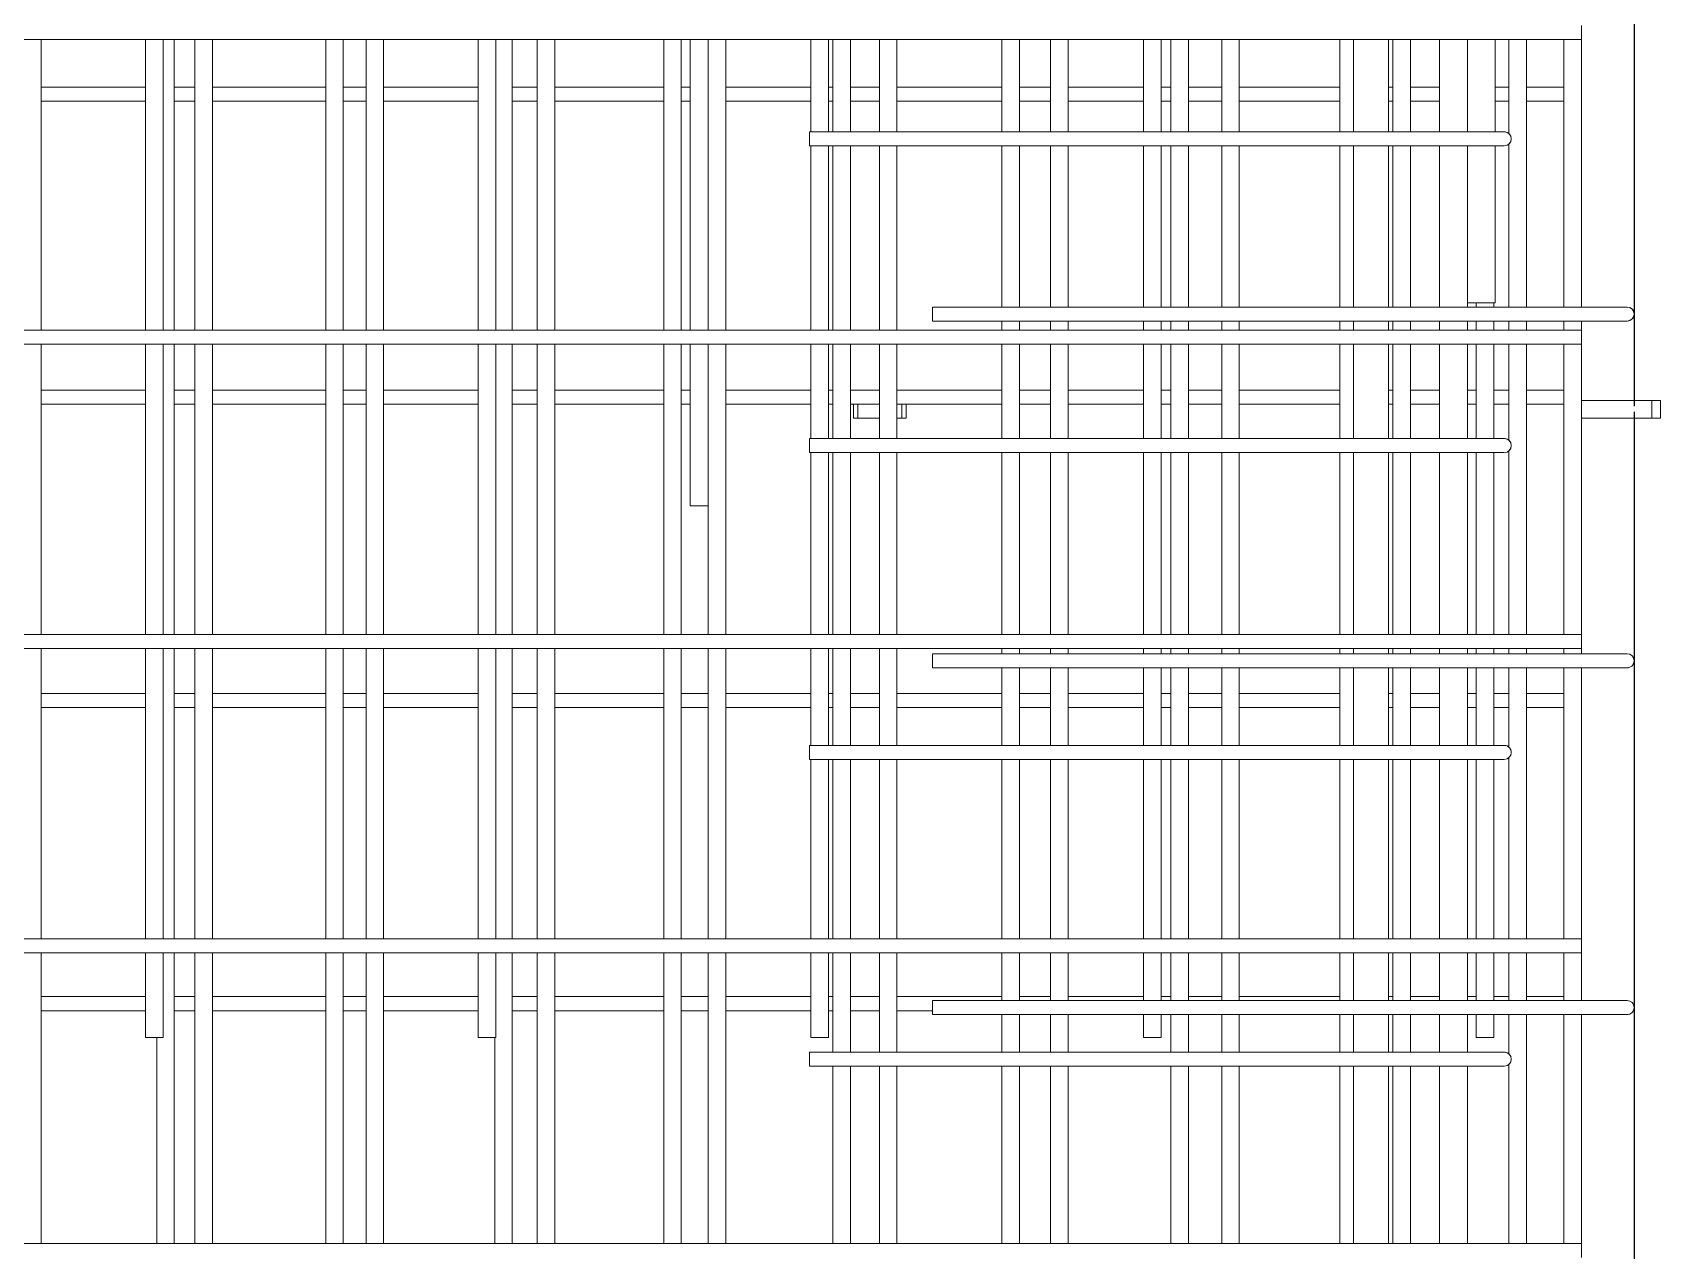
# Model space of a CAD drawing. Header units: millimetres. Extents: x 6720 to 22888, y -3063 to 10060.
# Drawn here: x 11406 to 12334, y 6276 to 6970 of the extents above; entities that cross this region are included whole.
import ezdxf

# ---------------------------------------------------------------- set-up
doc = ezdxf.new("R2010")
doc.units = ezdxf.units.MM
doc.linetypes.add('Dash', pattern=[6.36, 3.18, -3.18])
for name, color, linetype, lineweight in [('A-GENM', 13, 'Continuous', 18), ('A-WALL', 113, 'Continuous', 25), ('A-WALL-HDLN', 110, 'Dash', 25), ('S-RBAR', 171, 'Continuous', 18)]:
    doc.layers.add(name, color=color, linetype=linetype, lineweight=lineweight)

# ---------------------------------------------------------------- blocks, each defined once
blk = doc.blocks.new('RR spread anchor face based - RR-SA-2_5-200-1726821-Elevation Front 1')
at = {"layer": 'A-GENM'}
for p, q in [((11873.57, 6750), (11873.57, 6757.87)), ((11876.07, 6757.87), (11876.07, 6750)), ((11901.07, 6757.87), (11901.07, 6750)), ((11903.57, 6757.87), (11903.57, 6750)), ((11876.07, 6750), (11873.57, 6750)), ((11888.39, 6750), (11876.07, 6750)), ((11901.07, 6750), (11898.39, 6750)), ((11903.57, 6750), (11901.07, 6750))]:
    blk.add_line(p, q, dxfattribs=at)
blk = doc.blocks.new('RR spread anchor face based - RR-SA-3_0-200-1726827-Elevation Front 1')
at = {"layer": 'A-GENM'}
for p, q in [((12288.57, 6760), (12328.57, 6760)), ((12328.57, 6760), (12333.57, 6760)), ((12328.57, 6750), (12328.57, 6760)), ((12333.57, 6760), (12333.57, 6750)), ((12328.57, 6750), (12288.57, 6750)), ((12333.57, 6750), (12328.57, 6750))]:
    blk.add_line(p, q, dxfattribs=at)

msp = doc.modelspace()

# ---------------------------------------------------------------- linework, layer by layer
at = {"layer": 'A-WALL'}
for p, q in [((12318.57, 7059.95), (12318.57, 6760)), ((12318.57, 6750), (12318.57, 4105))]:
    msp.add_line(p, q, dxfattribs=at)
at = {"layer": 'A-WALL-HDLN'}
msp.add_line((12318.57, 6759.95), (12318.57, 6750.05), dxfattribs=at)
at = {"layer": 'S-RBAR'}
for p, q in [((12288.57, 6965.78), (12288.57, 6973.78)), ((10132.57, 6965.78), (12288.57, 6965.78)), ((11410.66, 6800.22), (11410.66, 6965.78)), ((11470.02, 6800.22), (11470.02, 6965.78)), ((11480.02, 6800.22), (11480.02, 6965.78)), ((11486.45, 6800.22), (11486.45, 6965.78)), ((11498.2, 6800.22), (11498.2, 6965.78)), ((11508.2, 6800.22), (11508.2, 6965.78)), ((11572.79, 6800.22), (11572.79, 6965.78)), ((11582.79, 6800.22), (11582.79, 6965.78)), ((11595.75, 6800.22), (11595.75, 6965.78)), ((11605.75, 6800.22), (11605.75, 6965.78)), ((11659.66, 6800.22), (11659.66, 6965.78)), ((11669.66, 6800.22), (11669.66, 6965.78)), ((11679.13, 6800.22), (11679.13, 6965.78)), ((11693.29, 6800.22), (11693.29, 6965.78)), ((11703.29, 6800.22), (11703.29, 6965.78)), ((11765.46, 6800.22), (11765.46, 6965.78)), ((11775.46, 6800.22), (11775.46, 6965.78)), ((11780.57, 6800.22), (11780.57, 6965.78)), ((11790.84, 6800.22), (11790.84, 6965.78)), ((11800.84, 6800.22), (11800.84, 6965.78)), ((11849.29, 6913.21), (11849.29, 6965.78)), ((11859.29, 6913.21), (11859.29, 6965.78)), ((11861.8, 6913.21), (11861.8, 6965.78)), ((11871.8, 6913.21), (11871.8, 6965.78)), ((11888.39, 6913.21), (11888.39, 6965.78)), ((11898.39, 6913.21), (11898.39, 6965.78)), ((11958.13, 6913.21), (11958.13, 6965.78)), ((11968.13, 6913.21), (11968.13, 6965.78)), ((11985.93, 6913.21), (11985.93, 6965.78)), ((11995.93, 6913.21), (11995.93, 6965.78)), ((12038.93, 6913.21), (12038.93, 6965.78)), ((12048.93, 6913.21), (12048.93, 6965.78)), ((12054.47, 6913.21), (12054.47, 6965.78)), ((12064.47, 6913.21), (12064.47, 6965.78)), ((12083.48, 6913.21), (12083.48, 6965.78)), ((12093.48, 6913.21), (12093.48, 6965.78)), ((12150.81, 6913.21), (12150.81, 6965.78)), ((12158.57, 6913.21), (12158.57, 6965.78)), ((12178.57, 6913.21), (12178.57, 6965.78)), ((12181.02, 6913.21), (12181.02, 6965.78)), ((12191.02, 6913.21), (12191.02, 6965.78)), ((12207.57, 6913.21), (12207.57, 6965.78)), ((12223.57, 6913.21), (12223.57, 6965.78)), ((12239.43, 6965.78), (12239.43, 6913.21)), ((12247.14, 6911.92), (12247.14, 6965.78)), ((12257.14, 6813.33), (12257.14, 6965.78)), ((12278.57, 6813.33), (12278.57, 6965.78)), ((12288.57, 6813.33), (12288.57, 6965.78)), ((11410.66, 6938.69), (11470.02, 6938.69)), ((11486.45, 6938.69), (11498.2, 6938.69)), ((11508.2, 6938.69), (11572.79, 6938.69)), ((11582.79, 6938.69), (11595.75, 6938.69)), ((11605.75, 6938.69), (11659.66, 6938.69)), ((11679.13, 6938.69), (11693.29, 6938.69)), ((11703.29, 6938.69), (11765.46, 6938.69)), ((11775.46, 6938.69), (11780.57, 6938.69)), ((11800.84, 6938.69), (11849.29, 6938.69)), ((11859.29, 6938.69), (11861.8, 6938.69)), ((11871.8, 6938.69), (11888.39, 6938.69)), ((11898.39, 6938.69), (11958.13, 6938.69)), ((11968.13, 6938.69), (11985.93, 6938.69)), ((11995.93, 6938.69), (12038.93, 6938.69)), ((12048.93, 6938.69), (12054.47, 6938.69)), ((12064.47, 6938.69), (12083.48, 6938.69)), ((12093.48, 6938.69), (12150.81, 6938.69)), ((12178.57, 6938.69), (12181.02, 6938.69)), ((12191.02, 6938.69), (12207.57, 6938.69)), ((12239.43, 6938.69), (12247.14, 6938.69)), ((12257.14, 6938.69), (12278.57, 6938.69)), ((11410.66, 6930.69), (11470.02, 6930.69)), ((11486.45, 6930.69), (11498.2, 6930.69)), ((11508.2, 6930.69), (11572.79, 6930.69)), ((11582.79, 6930.69), (11595.75, 6930.69)), ((11605.75, 6930.69), (11659.66, 6930.69)), ((11679.13, 6930.69), (11693.29, 6930.69)), ((11703.29, 6930.69), (11765.46, 6930.69)), ((11775.46, 6930.69), (11780.57, 6930.69)), ((11800.84, 6930.69), (11849.29, 6930.69)), ((11859.29, 6930.69), (11861.8, 6930.69)), ((11871.8, 6930.69), (11888.39, 6930.69)), ((11898.39, 6930.69), (11958.13, 6930.69)), ((11968.13, 6930.69), (11985.93, 6930.69)), ((11995.93, 6930.69), (12038.93, 6930.69)), ((12048.93, 6930.69), (12054.47, 6930.69)), ((12064.47, 6930.69), (12083.48, 6930.69)), ((12093.48, 6930.69), (12150.81, 6930.69)), ((12178.57, 6930.69), (12181.02, 6930.69)), ((12191.02, 6930.69), (12207.57, 6930.69)), ((12239.43, 6930.69), (12247.14, 6930.69)), ((12257.14, 6930.69), (12278.57, 6930.69)), ((12208.57, 6913.21), (11848.57, 6913.21)), ((11848.57, 6913.21), (11848.57, 6905.21)), ((12208.57, 6913.21), (12244.57, 6913.21)), ((12208.57, 6905.21), (11848.57, 6905.21)), ((11849.29, 6800.22), (11849.29, 6905.21)), ((11859.29, 6800.22), (11859.29, 6905.21)), ((11861.8, 6800.22), (11861.8, 6905.21)), ((11871.8, 6800.22), (11871.8, 6905.21)), ((11888.39, 6800.22), (11888.39, 6905.21)), ((11898.39, 6800.22), (11898.39, 6905.21)), ((11958.13, 6813.33), (11958.13, 6905.21)), ((11968.13, 6813.33), (11968.13, 6905.21)), ((11985.93, 6813.33), (11985.93, 6905.21)), ((11995.93, 6813.33), (11995.93, 6905.21)), ((12038.93, 6813.33), (12038.93, 6905.21)), ((12048.93, 6813.33), (12048.93, 6905.21)), ((12054.47, 6813.33), (12054.47, 6905.21)), ((12064.47, 6813.33), (12064.47, 6905.21)), ((12083.48, 6813.33), (12083.48, 6905.21)), ((12093.48, 6813.33), (12093.48, 6905.21)), ((12150.81, 6813.33), (12150.81, 6905.21)), ((12158.57, 6813.33), (12158.57, 6905.21)), ((12178.57, 6813.33), (12178.57, 6905.21)), ((12181.02, 6813.33), (12181.02, 6905.21)), ((12191.02, 6813.33), (12191.02, 6905.21)), ((12207.57, 6813.33), (12207.57, 6905.21)), ((12208.57, 6905.21), (12244.57, 6905.21)), ((12223.57, 6813.33), (12223.57, 6905.21)), ((12239.43, 6905.21), (12239.43, 6815.63)), ((12247.14, 6813.33), (12247.14, 6906.5)), ((11918.57, 6813.33), (12294.57, 6813.33)), ((11918.57, 6805.33), (11918.57, 6813.33)), ((12223.57, 6815.63), (12239.43, 6815.63)), ((12228.57, 6813.33), (12228.57, 6815.63)), ((12238.57, 6813.33), (12238.57, 6815.63)), ((12314.57, 6813.33), (12294.57, 6813.33)), ((11918.57, 6805.33), (12294.57, 6805.33)), ((11958.13, 6800.22), (11958.13, 6805.33)), ((11968.13, 6800.22), (11968.13, 6805.33)), ((11985.93, 6800.22), (11985.93, 6805.33)), ((11995.93, 6800.22), (11995.93, 6805.33)), ((12038.93, 6800.22), (12038.93, 6805.33)), ((12048.93, 6800.22), (12048.93, 6805.33)), ((12054.47, 6800.22), (12054.47, 6805.33)), ((12064.47, 6800.22), (12064.47, 6805.33)), ((12083.48, 6800.22), (12083.48, 6805.33)), ((12093.48, 6800.22), (12093.48, 6805.33)), ((12150.81, 6800.22), (12150.81, 6805.33)), ((12158.57, 6800.22), (12158.57, 6805.33)), ((12178.57, 6800.22), (12178.57, 6805.33)), ((12181.02, 6800.22), (12181.02, 6805.33)), ((12191.02, 6800.22), (12191.02, 6805.33)), ((12207.57, 6800.22), (12207.57, 6805.33)), ((12223.57, 6800.22), (12223.57, 6805.33)), ((12228.57, 6800.22), (12228.57, 6805.33)), ((12238.57, 6800.22), (12238.57, 6805.33)), ((12247.14, 6800.22), (12247.14, 6805.33)), ((12257.14, 6800.22), (12257.14, 6805.33)), ((12278.57, 6800.22), (12278.57, 6805.33)), ((12288.57, 6800.22), (12288.57, 6805.33)), ((12314.57, 6805.33), (12294.57, 6805.33)), ((10132.57, 6800.22), (12288.57, 6800.22)), ((12288.57, 6792.22), (12288.57, 6800.22)), ((10132.57, 6792.22), (12288.57, 6792.22)), ((11410.66, 6626.66), (11410.66, 6792.22)), ((11470.02, 6626.66), (11470.02, 6792.22)), ((11480.02, 6626.66), (11480.02, 6792.22)), ((11486.45, 6626.66), (11486.45, 6792.22)), ((11498.2, 6626.66), (11498.2, 6792.22)), ((11508.2, 6626.66), (11508.2, 6792.22)), ((11572.79, 6626.66), (11572.79, 6792.22)), ((11582.79, 6626.66), (11582.79, 6792.22)), ((11595.75, 6626.66), (11595.75, 6792.22)), ((11605.75, 6626.66), (11605.75, 6792.22)), ((11659.66, 6626.66), (11659.66, 6792.22)), ((11669.66, 6626.66), (11669.66, 6792.22)), ((11679.13, 6626.66), (11679.13, 6792.22)), ((11693.29, 6626.66), (11693.29, 6792.22)), ((11703.29, 6626.66), (11703.29, 6792.22)), ((11765.46, 6626.66), (11765.46, 6792.22)), ((11775.46, 6626.66), (11775.46, 6792.22)), ((11780.57, 6700), (11780.57, 6792.22)), ((11790.84, 6626.66), (11790.84, 6792.22)), ((11800.84, 6626.66), (11800.84, 6792.22)), ((11849.29, 6738.34), (11849.29, 6792.22)), ((11859.29, 6738.34), (11859.29, 6792.22)), ((11861.8, 6738.34), (11861.8, 6792.22)), ((11871.8, 6738.34), (11871.8, 6792.22)), ((11888.39, 6738.34), (11888.39, 6792.22)), ((11898.39, 6738.34), (11898.39, 6792.22)), ((11958.13, 6738.34), (11958.13, 6792.22)), ((11968.13, 6738.34), (11968.13, 6792.22)), ((11985.93, 6738.34), (11985.93, 6792.22)), ((11995.93, 6738.34), (11995.93, 6792.22)), ((12038.93, 6738.34), (12038.93, 6792.22)), ((12048.93, 6738.34), (12048.93, 6792.22)), ((12054.47, 6738.34), (12054.47, 6792.22)), ((12064.47, 6738.34), (12064.47, 6792.22)), ((12083.48, 6738.34), (12083.48, 6792.22)), ((12093.48, 6738.34), (12093.48, 6792.22)), ((12150.81, 6738.34), (12150.81, 6792.22)), ((12158.57, 6738.34), (12158.57, 6792.22)), ((12178.57, 6738.34), (12178.57, 6792.22)), ((12181.02, 6738.34), (12181.02, 6792.22)), ((12191.02, 6738.34), (12191.02, 6792.22)), ((12207.57, 6738.34), (12207.57, 6792.22)), ((12223.57, 6738.34), (12223.57, 6792.22)), ((12228.57, 6738.34), (12228.57, 6792.22)), ((12238.57, 6738.34), (12238.57, 6792.22)), ((12247.14, 6737.05), (12247.14, 6792.22)), ((12257.14, 6626.66), (12257.14, 6792.22)), ((12278.57, 6626.66), (12278.57, 6792.22)), ((12288.57, 6626.66), (12288.57, 6792.22)), ((11410.66, 6765.87), (11470.02, 6765.87)), ((11486.45, 6765.87), (11498.2, 6765.87)), ((11508.2, 6765.87), (11572.79, 6765.87)), ((11582.79, 6765.87), (11595.75, 6765.87)), ((11605.75, 6765.87), (11659.66, 6765.87)), ((11679.13, 6765.87), (11693.29, 6765.87)), ((11703.29, 6765.87), (11765.46, 6765.87)), ((11775.46, 6765.87), (11780.57, 6765.87)), ((11800.84, 6765.87), (11849.29, 6765.87)), ((11859.29, 6765.87), (11861.8, 6765.87)), ((11871.8, 6765.87), (11888.39, 6765.87)), ((11898.39, 6765.87), (11958.13, 6765.87)), ((11968.13, 6765.87), (11985.93, 6765.87)), ((11995.93, 6765.87), (12038.93, 6765.87)), ((12048.93, 6765.87), (12054.47, 6765.87)), ((12064.47, 6765.87), (12083.48, 6765.87)), ((12093.48, 6765.87), (12150.81, 6765.87)), ((12178.57, 6765.87), (12181.02, 6765.87)), ((12191.02, 6765.87), (12207.57, 6765.87)), ((12223.57, 6765.87), (12228.57, 6765.87)), ((12238.57, 6765.87), (12247.14, 6765.87)), ((12257.14, 6765.87), (12278.57, 6765.87)), ((11410.66, 6757.87), (11470.02, 6757.87)), ((11486.45, 6757.87), (11498.2, 6757.87)), ((11508.2, 6757.87), (11572.79, 6757.87)), ((11582.79, 6757.87), (11595.75, 6757.87)), ((11605.75, 6757.87), (11659.66, 6757.87)), ((11679.13, 6757.87), (11693.29, 6757.87)), ((11703.29, 6757.87), (11765.46, 6757.87)), ((11775.46, 6757.87), (11780.57, 6757.87)), ((11800.84, 6757.87), (11849.29, 6757.87)), ((11859.29, 6757.87), (11861.8, 6757.87)), ((11871.8, 6757.87), (11888.39, 6757.87)), ((11898.39, 6757.87), (11958.13, 6757.87)), ((11968.13, 6757.87), (11985.93, 6757.87)), ((11995.93, 6757.87), (12038.93, 6757.87)), ((12048.93, 6757.87), (12054.47, 6757.87)), ((12064.47, 6757.87), (12083.48, 6757.87)), ((12093.48, 6757.87), (12150.81, 6757.87)), ((12178.57, 6757.87), (12181.02, 6757.87)), ((12191.02, 6757.87), (12207.57, 6757.87)), ((12223.57, 6757.87), (12228.57, 6757.87)), ((12238.57, 6757.87), (12247.14, 6757.87)), ((12257.14, 6757.87), (12278.57, 6757.87)), ((12208.57, 6738.34), (11848.57, 6738.34)), ((11848.57, 6738.34), (11848.57, 6730.34)), ((12208.57, 6738.34), (12244.57, 6738.34)), ((12208.57, 6730.34), (11848.57, 6730.34)), ((11849.29, 6626.66), (11849.29, 6730.34)), ((11859.29, 6626.66), (11859.29, 6730.34)), ((11861.8, 6626.66), (11861.8, 6730.34)), ((11871.8, 6626.66), (11871.8, 6730.34)), ((11888.39, 6626.66), (11888.39, 6730.34)), ((11898.39, 6626.66), (11898.39, 6730.34)), ((11958.13, 6626.66), (11958.13, 6730.34)), ((11968.13, 6626.66), (11968.13, 6730.34)), ((11985.93, 6626.66), (11985.93, 6730.34)), ((11995.93, 6626.66), (11995.93, 6730.34)), ((12038.93, 6626.66), (12038.93, 6730.34)), ((12048.93, 6626.66), (12048.93, 6730.34)), ((12054.47, 6626.66), (12054.47, 6730.34)), ((12064.47, 6626.66), (12064.47, 6730.34)), ((12083.48, 6626.66), (12083.48, 6730.34)), ((12093.48, 6626.66), (12093.48, 6730.34)), ((12150.81, 6626.66), (12150.81, 6730.34)), ((12158.57, 6626.66), (12158.57, 6730.34)), ((12178.57, 6626.66), (12178.57, 6730.34)), ((12181.02, 6626.66), (12181.02, 6730.34)), ((12191.02, 6626.66), (12191.02, 6730.34)), ((12207.57, 6626.66), (12207.57, 6730.34)), ((12208.57, 6730.34), (12244.57, 6730.34)), ((12223.57, 6626.66), (12223.57, 6730.34)), ((12228.57, 6626.66), (12228.57, 6730.34)), ((12238.57, 6626.66), (12238.57, 6730.34)), ((12247.14, 6626.66), (12247.14, 6731.62)), ((11790.84, 6700), (11780.57, 6700)), ((10132.57, 6626.66), (12288.57, 6626.66)), ((12288.57, 6618.66), (12288.57, 6626.66)), ((10132.57, 6618.66), (12288.57, 6618.66)), ((11410.66, 6453.1), (11410.66, 6618.66)), ((11470.02, 6453.1), (11470.02, 6618.66)), ((11480.02, 6453.1), (11480.02, 6618.66)), ((11486.45, 6453.1), (11486.45, 6618.66)), ((11498.2, 6453.1), (11498.2, 6618.66)), ((11508.2, 6453.1), (11508.2, 6618.66)), ((11572.79, 6453.1), (11572.79, 6618.66)), ((11582.79, 6453.1), (11582.79, 6618.66)), ((11595.75, 6453.1), (11595.75, 6618.66)), ((11605.75, 6453.1), (11605.75, 6618.66)), ((11659.66, 6453.1), (11659.66, 6618.66)), ((11669.66, 6453.1), (11669.66, 6618.66)), ((11679.13, 6453.1), (11679.13, 6618.66)), ((11693.29, 6453.1), (11693.29, 6618.66)), ((11703.29, 6453.1), (11703.29, 6618.66)), ((11765.46, 6453.1), (11765.46, 6618.66)), ((11775.46, 6453.1), (11775.46, 6618.66)), ((11790.84, 6453.1), (11790.84, 6618.66)), ((11800.84, 6453.1), (11800.84, 6618.66)), ((11849.29, 6563.47), (11849.29, 6618.66)), ((11859.29, 6563.47), (11859.29, 6618.66)), ((11861.8, 6563.47), (11861.8, 6618.66)), ((11871.8, 6563.47), (11871.8, 6618.66)), ((11888.39, 6563.47), (11888.39, 6618.66)), ((11898.39, 6563.47), (11898.39, 6618.66)), ((11958.13, 6615.67), (11958.13, 6618.66)), ((11968.13, 6615.67), (11968.13, 6618.66)), ((11985.93, 6615.67), (11985.93, 6618.66)), ((11995.93, 6615.67), (11995.93, 6618.66)), ((12038.93, 6615.67), (12038.93, 6618.66)), ((12048.93, 6615.67), (12048.93, 6618.66)), ((12054.47, 6615.67), (12054.47, 6618.66)), ((12064.47, 6615.67), (12064.47, 6618.66)), ((12083.48, 6615.67), (12083.48, 6618.66)), ((12093.48, 6615.67), (12093.48, 6618.66)), ((12150.81, 6615.67), (12150.81, 6618.66)), ((12158.57, 6615.67), (12158.57, 6618.66)), ((12178.57, 6615.67), (12178.57, 6618.66)), ((12181.02, 6615.67), (12181.02, 6618.66)), ((12191.02, 6615.67), (12191.02, 6618.66)), ((12207.57, 6615.67), (12207.57, 6618.66)), ((12223.57, 6615.67), (12223.57, 6618.66)), ((12228.57, 6615.67), (12228.57, 6618.66)), ((12238.57, 6615.67), (12238.57, 6618.66)), ((12247.14, 6615.67), (12247.14, 6618.66)), ((12257.14, 6615.67), (12257.14, 6618.66)), ((12278.57, 6615.67), (12278.57, 6618.66)), ((12288.57, 6615.67), (12288.57, 6618.66)), ((11918.57, 6615.67), (12294.57, 6615.67)), ((11918.57, 6607.67), (11918.57, 6615.67)), ((11918.57, 6607.67), (12294.57, 6607.67)), ((11958.13, 6563.47), (11958.13, 6607.67)), ((11968.13, 6563.47), (11968.13, 6607.67)), ((11985.93, 6563.47), (11985.93, 6607.67)), ((11995.93, 6563.47), (11995.93, 6607.67)), ((12038.93, 6563.47), (12038.93, 6607.67)), ((12048.93, 6563.47), (12048.93, 6607.67)), ((12054.47, 6563.47), (12054.47, 6607.67)), ((12064.47, 6563.47), (12064.47, 6607.67)), ((12083.48, 6563.47), (12083.48, 6607.67)), ((12093.48, 6563.47), (12093.48, 6607.67)), ((12150.81, 6563.47), (12150.81, 6607.67)), ((12158.57, 6563.47), (12158.57, 6607.67)), ((12178.57, 6563.47), (12178.57, 6607.67)), ((12181.02, 6563.47), (12181.02, 6607.67)), ((12191.02, 6563.47), (12191.02, 6607.67)), ((12207.57, 6563.47), (12207.57, 6607.67)), ((12223.57, 6563.47), (12223.57, 6607.67)), ((12228.57, 6563.47), (12228.57, 6607.67)), ((12238.57, 6563.47), (12238.57, 6607.67)), ((12247.14, 6562.18), (12247.14, 6607.67)), ((12257.14, 6453.1), (12257.14, 6607.67)), ((12278.57, 6453.1), (12278.57, 6607.67)), ((12288.57, 6453.1), (12288.57, 6607.67)), ((12314.57, 6615.67), (12294.57, 6615.67)), ((12314.57, 6607.67), (12294.57, 6607.67)), ((11410.66, 6593.04), (11470.02, 6593.04)), ((11486.45, 6593.04), (11498.2, 6593.04)), ((11508.2, 6593.04), (11572.79, 6593.04)), ((11582.79, 6593.04), (11595.75, 6593.04)), ((11605.75, 6593.04), (11659.66, 6593.04)), ((11679.13, 6593.04), (11693.29, 6593.04)), ((11703.29, 6593.04), (11765.46, 6593.04)), ((11775.46, 6593.04), (11790.84, 6593.04)), ((11800.84, 6593.04), (11849.29, 6593.04)), ((11859.29, 6593.04), (11861.8, 6593.04)), ((11871.8, 6593.04), (11888.39, 6593.04)), ((11898.39, 6593.04), (11958.13, 6593.04)), ((11968.13, 6593.04), (11985.93, 6593.04)), ((11995.93, 6593.04), (12038.93, 6593.04)), ((12048.93, 6593.04), (12054.47, 6593.04)), ((12064.47, 6593.04), (12083.48, 6593.04)), ((12093.48, 6593.04), (12150.81, 6593.04)), ((12178.57, 6593.04), (12181.02, 6593.04)), ((12191.02, 6593.04), (12207.57, 6593.04)), ((12223.57, 6593.04), (12228.57, 6593.04)), ((12238.57, 6593.04), (12247.14, 6593.04)), ((12257.14, 6593.04), (12278.57, 6593.04)), ((11410.66, 6585.04), (11470.02, 6585.04)), ((11486.45, 6585.04), (11498.2, 6585.04)), ((11508.2, 6585.04), (11572.79, 6585.04)), ((11582.79, 6585.04), (11595.75, 6585.04)), ((11605.75, 6585.04), (11659.66, 6585.04)), ((11679.13, 6585.04), (11693.29, 6585.04)), ((11703.29, 6585.04), (11765.46, 6585.04)), ((11775.46, 6585.04), (11790.84, 6585.04)), ((11800.84, 6585.04), (11849.29, 6585.04)), ((11859.29, 6585.04), (11861.8, 6585.04)), ((11871.8, 6585.04), (11888.39, 6585.04)), ((11898.39, 6585.04), (11958.13, 6585.04)), ((11968.13, 6585.04), (11985.93, 6585.04)), ((11995.93, 6585.04), (12038.93, 6585.04)), ((12048.93, 6585.04), (12054.47, 6585.04)), ((12064.47, 6585.04), (12083.48, 6585.04)), ((12093.48, 6585.04), (12150.81, 6585.04)), ((12178.57, 6585.04), (12181.02, 6585.04)), ((12191.02, 6585.04), (12207.57, 6585.04)), ((12223.57, 6585.04), (12228.57, 6585.04)), ((12238.57, 6585.04), (12247.14, 6585.04)), ((12257.14, 6585.04), (12278.57, 6585.04)), ((12208.57, 6563.47), (11848.57, 6563.47)), ((11848.57, 6563.47), (11848.57, 6555.47)), ((12208.57, 6563.47), (12244.57, 6563.47)), ((12208.57, 6555.47), (11848.57, 6555.47)), ((11849.29, 6453.1), (11849.29, 6555.47)), ((11859.29, 6453.1), (11859.29, 6555.47)), ((11861.8, 6453.1), (11861.8, 6555.47)), ((11871.8, 6453.1), (11871.8, 6555.47)), ((11888.39, 6453.1), (11888.39, 6555.47)), ((11898.39, 6453.1), (11898.39, 6555.47)), ((11958.13, 6453.1), (11958.13, 6555.47)), ((11968.13, 6453.1), (11968.13, 6555.47)), ((11985.93, 6453.1), (11985.93, 6555.47)), ((11995.93, 6453.1), (11995.93, 6555.47)), ((12038.93, 6453.1), (12038.93, 6555.47)), ((12048.93, 6453.1), (12048.93, 6555.47)), ((12054.47, 6453.1), (12054.47, 6555.47)), ((12064.47, 6453.1), (12064.47, 6555.47)), ((12083.48, 6453.1), (12083.48, 6555.47)), ((12093.48, 6453.1), (12093.48, 6555.47)), ((12150.81, 6453.1), (12150.81, 6555.47)), ((12158.57, 6453.1), (12158.57, 6555.47)), ((12178.57, 6453.1), (12178.57, 6555.47)), ((12181.02, 6453.1), (12181.02, 6555.47)), ((12191.02, 6453.1), (12191.02, 6555.47)), ((12207.57, 6453.1), (12207.57, 6555.47)), ((12208.57, 6555.47), (12244.57, 6555.47)), ((12223.57, 6453.1), (12223.57, 6555.47)), ((12228.57, 6453.1), (12228.57, 6555.47)), ((12238.57, 6453.1), (12238.57, 6555.47)), ((12247.14, 6453.1), (12247.14, 6556.75)), ((10132.57, 6453.1), (12288.57, 6453.1)), ((12288.57, 6445.1), (12288.57, 6453.1)), ((10132.57, 6445.1), (12288.57, 6445.1)), ((11410.66, 6279.54), (11410.66, 6445.1)), ((11470.02, 6397), (11470.02, 6445.1)), ((11480.02, 6397), (11480.02, 6445.1)), ((11486.45, 6279.54), (11486.45, 6445.1)), ((11498.2, 6279.54), (11498.2, 6445.1)), ((11508.2, 6279.54), (11508.2, 6445.1)), ((11572.79, 6279.54), (11572.79, 6445.1)), ((11582.79, 6279.54), (11582.79, 6445.1)), ((11595.75, 6279.54), (11595.75, 6445.1)), ((11605.75, 6279.54), (11605.75, 6445.1)), ((11659.66, 6397), (11659.66, 6445.1)), ((11669.66, 6397), (11669.66, 6445.1)), ((11679.13, 6279.54), (11679.13, 6445.1)), ((11693.29, 6279.54), (11693.29, 6445.1)), ((11703.29, 6279.54), (11703.29, 6445.1)), ((11765.46, 6279.54), (11765.46, 6445.1)), ((11775.46, 6279.54), (11775.46, 6445.1)), ((11790.84, 6279.54), (11790.84, 6445.1)), ((11800.84, 6279.54), (11800.84, 6445.1)), ((11849.29, 6397), (11849.29, 6445.1)), ((11859.29, 6397), (11859.29, 6445.1)), ((11861.8, 6388.59), (11861.8, 6445.1)), ((11871.8, 6388.59), (11871.8, 6445.1)), ((11888.39, 6388.59), (11888.39, 6445.1)), ((11898.39, 6388.59), (11898.39, 6445.1)), ((11958.13, 6418), (11958.13, 6445.1)), ((11968.13, 6418), (11968.13, 6445.1)), ((11985.93, 6418), (11985.93, 6445.1)), ((11995.93, 6418), (11995.93, 6445.1)), ((12038.93, 6418), (12038.93, 6445.1)), ((12048.93, 6418), (12048.93, 6445.1)), ((12054.47, 6418), (12054.47, 6445.1)), ((12064.47, 6418), (12064.47, 6445.1)), ((12083.48, 6418), (12083.48, 6445.1)), ((12093.48, 6418), (12093.48, 6445.1)), ((12150.81, 6418), (12150.81, 6445.1)), ((12158.57, 6418), (12158.57, 6445.1)), ((12178.57, 6418), (12178.57, 6445.1)), ((12181.02, 6418), (12181.02, 6445.1)), ((12191.02, 6418), (12191.02, 6445.1)), ((12207.57, 6418), (12207.57, 6445.1)), ((12223.57, 6418), (12223.57, 6445.1)), ((12228.57, 6418), (12228.57, 6445.1)), ((12238.57, 6418), (12238.57, 6445.1)), ((12247.14, 6418), (12247.14, 6445.1)), ((12257.14, 6418), (12257.14, 6445.1)), ((12278.57, 6418), (12278.57, 6445.1)), ((12288.57, 6418), (12288.57, 6445.1)), ((11410.66, 6420.21), (11470.02, 6420.21)), ((11410.66, 6412.21), (11470.02, 6412.21)), ((11486.45, 6420.21), (11498.2, 6420.21)), ((11486.45, 6412.21), (11498.2, 6412.21)), ((11508.2, 6420.21), (11572.79, 6420.21)), ((11508.2, 6412.21), (11572.79, 6412.21)), ((11582.79, 6420.21), (11595.75, 6420.21)), ((11582.79, 6412.21), (11595.75, 6412.21)), ((11605.75, 6420.21), (11659.66, 6420.21)), ((11605.75, 6412.21), (11659.66, 6412.21)), ((11679.13, 6420.21), (11693.29, 6420.21)), ((11679.13, 6412.21), (11693.29, 6412.21)), ((11703.29, 6420.21), (11765.46, 6420.21)), ((11703.29, 6412.21), (11765.46, 6412.21)), ((11775.46, 6420.21), (11790.84, 6420.21)), ((11775.46, 6412.21), (11790.84, 6412.21)), ((11800.84, 6420.21), (11849.29, 6420.21)), ((11800.84, 6412.21), (11849.29, 6412.21)), ((11859.29, 6420.21), (11861.8, 6420.21)), ((11859.29, 6412.21), (11861.8, 6412.21)), ((11871.8, 6420.21), (11888.39, 6420.21)), ((11871.8, 6412.21), (11888.39, 6412.21)), ((11898.39, 6420.21), (11958.13, 6420.21)), ((11898.39, 6412.21), (11918.57, 6412.21)), ((11918.57, 6418), (12294.57, 6418)), ((11918.57, 6410), (11918.57, 6418)), ((11968.13, 6420.21), (11985.93, 6420.21)), ((11995.93, 6420.21), (12038.93, 6420.21)), ((12048.93, 6420.21), (12054.47, 6420.21)), ((12064.47, 6420.21), (12083.48, 6420.21)), ((12093.48, 6420.21), (12150.81, 6420.21)), ((12178.57, 6420.21), (12181.02, 6420.21)), ((12191.02, 6420.21), (12207.57, 6420.21)), ((12223.57, 6420.21), (12228.57, 6420.21)), ((12238.57, 6420.21), (12247.14, 6420.21)), ((12257.14, 6420.21), (12278.57, 6420.21)), ((12314.57, 6418), (12294.57, 6418)), ((11918.57, 6410), (12294.57, 6410)), ((11958.13, 6388.59), (11958.13, 6410)), ((11968.13, 6388.59), (11968.13, 6410)), ((11985.93, 6388.59), (11985.93, 6410)), ((11995.93, 6388.59), (11995.93, 6410)), ((12038.93, 6397), (12038.93, 6410)), ((12048.93, 6397), (12048.93, 6410)), ((12054.47, 6388.59), (12054.47, 6410)), ((12064.47, 6388.59), (12064.47, 6410)), ((12083.48, 6388.59), (12083.48, 6410)), ((12093.48, 6388.59), (12093.48, 6410)), ((12150.81, 6388.59), (12150.81, 6410)), ((12158.57, 6388.59), (12158.57, 6410)), ((12178.57, 6388.59), (12178.57, 6410)), ((12181.02, 6388.59), (12181.02, 6410)), ((12191.02, 6388.59), (12191.02, 6410)), ((12207.57, 6388.59), (12207.57, 6410)), ((12223.57, 6388.59), (12223.57, 6410)), ((12228.57, 6397), (12228.57, 6410)), ((12238.57, 6397), (12238.57, 6410)), ((12247.14, 6387.31), (12247.14, 6410)), ((12257.14, 6279.54), (12257.14, 6410)), ((12278.57, 6279.54), (12278.57, 6410)), ((12288.57, 6279.54), (12288.57, 6410)), ((12314.57, 6410), (12294.57, 6410)), ((11480.02, 6397), (11470.02, 6397)), ((11476.45, 6279.54), (11476.45, 6397)), ((11669.66, 6397), (11659.66, 6397)), ((11669.13, 6279.54), (11669.13, 6397)), ((11859.29, 6397), (11849.29, 6397)), ((12048.93, 6397), (12038.93, 6397)), ((12238.57, 6397), (12228.57, 6397)), ((12208.57, 6388.59), (11848.57, 6388.59)), ((11848.57, 6388.59), (11848.57, 6380.59)), ((12208.57, 6388.59), (12244.57, 6388.59)), ((12208.57, 6380.59), (11848.57, 6380.59)), ((11861.8, 6279.54), (11861.8, 6380.59)), ((11871.8, 6279.54), (11871.8, 6380.59)), ((11888.39, 6279.54), (11888.39, 6380.59)), ((11898.39, 6279.54), (11898.39, 6380.59)), ((11958.13, 6279.54), (11958.13, 6380.59)), ((11968.13, 6279.54), (11968.13, 6380.59)), ((11985.93, 6279.54), (11985.93, 6380.59)), ((11995.93, 6279.54), (11995.93, 6380.59)), ((12054.47, 6279.54), (12054.47, 6380.59)), ((12064.47, 6279.54), (12064.47, 6380.59)), ((12083.48, 6279.54), (12083.48, 6380.59)), ((12093.48, 6279.54), (12093.48, 6380.59)), ((12150.81, 6279.54), (12150.81, 6380.59)), ((12158.57, 6279.54), (12158.57, 6380.59)), ((12178.57, 6279.54), (12178.57, 6380.59)), ((12181.02, 6279.54), (12181.02, 6380.59)), ((12191.02, 6279.54), (12191.02, 6380.59)), ((12207.57, 6279.54), (12207.57, 6380.59)), ((12208.57, 6380.59), (12244.57, 6380.59)), ((12223.57, 6279.54), (12223.57, 6380.59)), ((12247.14, 6279.54), (12247.14, 6381.88)), ((10132.57, 6279.54), (12288.57, 6279.54)), ((12288.57, 6271.54), (12288.57, 6279.54))]:
    msp.add_line(p, q, dxfattribs=at)
for centre, start, end in [((12244.57, 6909.21), 75, 90), ((12244.57, 6909.21), 270, 90), ((12244.57, 6909.21), 15, 60), ((12244.57, 6909.21), 300, 345), ((12314.57, 6809.33), 270, 90), ((12314.57, 6809.33), 23.13574, 60), ((12314.57, 6809.33), 270, 285), ((12314.57, 6809.33), 300, 345), ((12244.57, 6734.34), 75, 90), ((12244.57, 6734.34), 270, 90), ((12244.57, 6734.34), 15, 60), ((12244.57, 6734.34), 300, 345), ((12314.57, 6611.67), 270, 90), ((12314.57, 6611.67), 270, 285), ((12314.57, 6611.67), 15, 60), ((12314.57, 6611.67), 300, 345), ((12244.57, 6559.47), 75, 90), ((12244.57, 6559.47), 270, 90), ((12244.57, 6559.47), 15, 60), ((12244.57, 6559.47), 300, 345), ((12314.57, 6414), 270, 90), ((12314.57, 6414), 15, 60), ((12314.57, 6414), 300, 345), ((12314.57, 6414), 270, 285), ((12244.57, 6384.59), 75, 90), ((12244.57, 6384.59), 270, 90), ((12244.57, 6384.59), 15, 60), ((12244.57, 6384.59), 300, 345)]:
    msp.add_arc(centre, 4, start, end, dxfattribs=at)

# ---------------------------------------------------------------- block references
at = {"layer": 'A-GENM'}
for name in ['RR spread anchor face based - RR-SA-2_5-200-1726821-Elevation Front 1', 'RR spread anchor face based - RR-SA-3_0-200-1726827-Elevation Front 1']:
    msp.add_blockref(name, (0, 0), dxfattribs=at)

doc.saveas('drawing.dxf')
